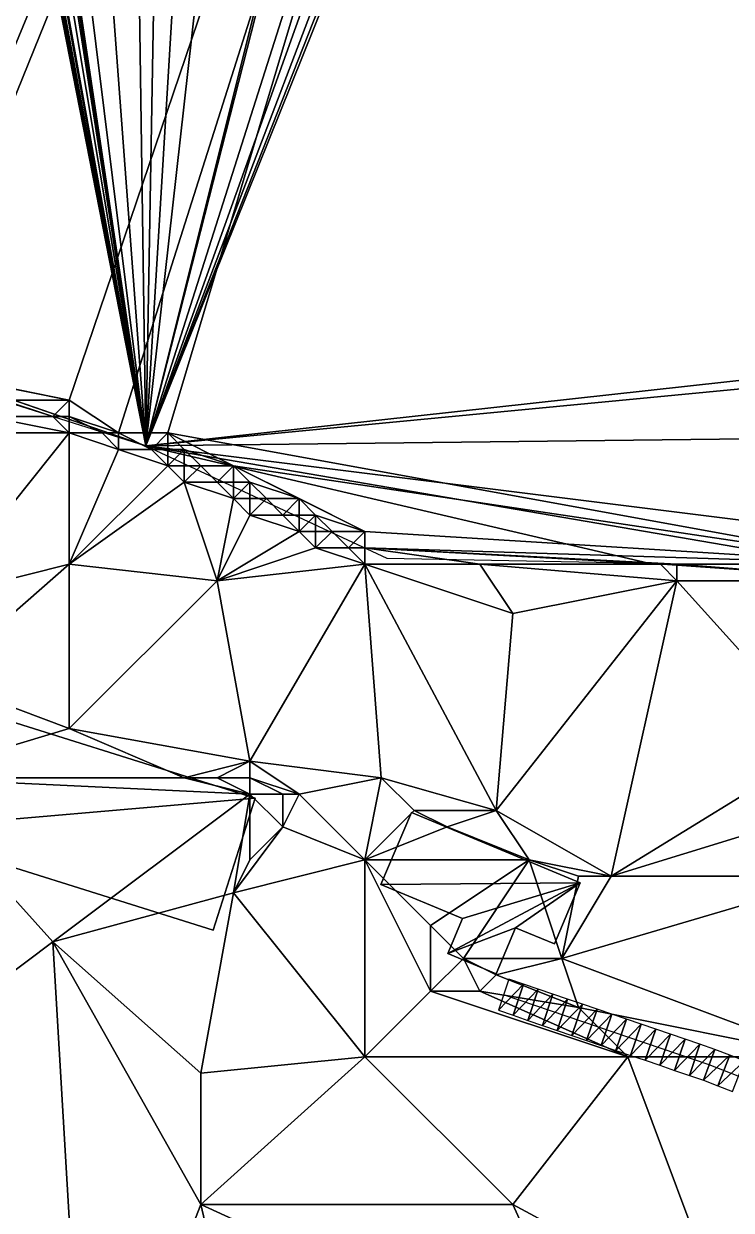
# Model space of a CAD drawing. Header units: metres. Extents: x -1103 to 901, y -902 to 905.
# Drawn here: x 602.5 to 688.6, y -762.7 to -618.2 of the extents above; entities that cross this region are included whole.
import ezdxf

# ---------------------------------------------------------------- set-up
doc = ezdxf.new("R2010")
doc.units = ezdxf.units.M
for name, color, linetype in [('OSM_BUILDING_FOOTPRINTS', 7, 'CONTINUOUS'), ('OSM_BUILDING_ROOFS', 1, 'CONTINUOUS'), ('OSM_BUILDING_WALLS', 8, 'CONTINUOUS'), ('OSM_ROAD_AXES', 2, 'CONTINUOUS'), ('OSM_ROAD_SURFACE', 9, 'CONTINUOUS'), ('OSM_TERRAIN', 3, 'CONTINUOUS'), ('OSM_WATER_OUTLINES', 4, 'CONTINUOUS'), ('OSM_WATER_SURFACE', 5, 'CONTINUOUS')]:
    doc.layers.add(name, color=color, linetype=linetype)

msp = doc.modelspace()

# ---------------------------------------------------------------- linework, layer by layer
at = {"layer": 'OSM_BUILDING_FOOTPRINTS'}
for points in [[(586.46, -716.3, 9.79), (625.53, -728.55, 9.79), (630.64, -712.49, 9.79), (591.57, -700.24, 9.79), (586.46, -716.3, 9.79)], [(645.95, -722.99, 8.49), (655.89, -727.14, 8.49), (654.08, -731.41, 8.49), (659.98, -733.88, 8.49), (662.35, -728.27, 8.49), (667.08, -730.25, 8.49), (670.23, -722.81, 8.49), (649.66, -714.22, 8.49), (645.95, -722.99, 8.49)]]:
    msp.add_polyline3d(points, close=True, dxfattribs=at)
at = {"layer": 'OSM_BUILDING_ROOFS'}
for points in [[(630.64, -712.49, 19.79), (591.57, -700.24, 19.79), (586.46, -716.3, 19.79)], [(630.64, -712.49, 19.79), (586.46, -716.3, 19.79), (625.53, -728.55, 19.79)], [(670.23, -722.81, 18.49), (649.66, -714.22, 18.49), (645.95, -722.99, 18.49)], [(670.23, -722.81, 18.49), (645.95, -722.99, 18.49), (655.89, -727.14, 18.49)], [(670.23, -722.81, 18.49), (655.89, -727.14, 18.49), (654.08, -731.41, 18.49)], [(662.35, -728.27, 18.49), (670.23, -722.81, 18.49), (654.08, -731.41, 18.49)], [(662.35, -728.27, 18.49), (667.08, -730.25, 18.49), (670.23, -722.81, 18.49)], [(654.08, -731.41, 18.49), (659.98, -733.88, 18.49), (662.35, -728.27, 18.49)]]:
    msp.add_3dface(points, dxfattribs=at)
at = {"layer": 'OSM_BUILDING_WALLS'}
for points in [[(630.64, -712.49, 9.79), (591.57, -700.24, 9.79), (591.57, -700.24, 19.79)], [(630.64, -712.49, 9.79), (591.57, -700.24, 19.79), (630.64, -712.49, 19.79)], [(625.53, -728.55, 9.79), (630.64, -712.49, 9.79), (630.64, -712.49, 19.79)], [(625.53, -728.55, 9.79), (630.64, -712.49, 19.79), (625.53, -728.55, 19.79)], [(649.66, -714.22, 8.49), (645.95, -722.99, 8.49), (645.95, -722.99, 18.49)], [(649.66, -714.22, 8.49), (645.95, -722.99, 18.49), (649.66, -714.22, 18.49)], [(670.23, -722.81, 8.49), (649.66, -714.22, 8.49), (649.66, -714.22, 18.49)], [(670.23, -722.81, 8.49), (649.66, -714.22, 18.49), (670.23, -722.81, 18.49)], [(586.46, -716.3, 9.79), (625.53, -728.55, 9.79), (625.53, -728.55, 19.79)], [(586.46, -716.3, 9.79), (625.53, -728.55, 19.79), (586.46, -716.3, 19.79)], [(645.95, -722.99, 8.49), (655.89, -727.14, 8.49), (655.89, -727.14, 18.49)], [(645.95, -722.99, 8.49), (655.89, -727.14, 18.49), (645.95, -722.99, 18.49)], [(667.08, -730.25, 8.49), (670.23, -722.81, 8.49), (670.23, -722.81, 18.49)], [(667.08, -730.25, 8.49), (670.23, -722.81, 18.49), (667.08, -730.25, 18.49)], [(655.89, -727.14, 8.49), (654.08, -731.41, 8.49), (654.08, -731.41, 18.49)], [(655.89, -727.14, 8.49), (654.08, -731.41, 18.49), (655.89, -727.14, 18.49)], [(659.98, -733.88, 8.49), (662.35, -728.27, 8.49), (662.35, -728.27, 18.49)], [(659.98, -733.88, 8.49), (662.35, -728.27, 18.49), (659.98, -733.88, 18.49)], [(662.35, -728.27, 8.49), (667.08, -730.25, 8.49), (667.08, -730.25, 18.49)], [(662.35, -728.27, 8.49), (667.08, -730.25, 18.49), (662.35, -728.27, 18.49)], [(654.08, -731.41, 8.49), (659.98, -733.88, 8.49), (659.98, -733.88, 18.49)], [(654.08, -731.41, 8.49), (659.98, -733.88, 18.49), (654.08, -731.41, 18.49)]]:
    msp.add_3dface(points, dxfattribs=at)
at = {"layer": 'OSM_ROAD_AXES'}
msp.add_polyline3d([(728.44, -833.5, 12.44), (729.97, -817.86, 12.65), (730.26, -796.81, 12.86), (726.86, -783.41, 12.88), (719, -772.21, 12.8), (708.32, -756.61, 12.92), (698.4, -749.83, 12.41), (685.94, -744.97, 11.99), (660.89, -736.43, 11.53)], dxfattribs=at)
at = {"layer": 'OSM_ROAD_SURFACE'}
for points in [[(663.33, -735.15, 11.5), (661.54, -734.54, 11.45), (660.25, -738.33, 11.91)], [(663.33, -735.15, 11.5), (660.25, -738.33, 11.91), (662.04, -738.94, 11.91)], [(665.12, -735.76, 11.55), (663.33, -735.15, 11.5), (662.04, -738.94, 11.91)], [(665.12, -735.76, 11.55), (662.04, -738.94, 11.91), (663.83, -739.55, 11.91)], [(666.9, -736.37, 11.6), (665.12, -735.76, 11.55), (663.83, -739.55, 11.91)], [(666.9, -736.37, 11.6), (663.83, -739.55, 11.91), (665.62, -740.16, 11.9)], [(668.69, -736.98, 11.65), (666.9, -736.37, 11.6), (665.62, -740.16, 11.9)], [(668.69, -736.98, 11.65), (665.62, -740.16, 11.9), (667.4, -740.77, 11.9)], [(670.48, -737.59, 11.71), (668.69, -736.98, 11.65), (667.4, -740.77, 11.9)], [(670.48, -737.59, 11.71), (667.4, -740.77, 11.9), (669.19, -741.38, 11.89)], [(672.27, -738.2, 11.77), (670.48, -737.59, 11.71), (669.19, -741.38, 11.89)], [(672.27, -738.2, 11.77), (669.19, -741.38, 11.89), (670.98, -741.99, 11.89)], [(674.06, -738.81, 11.83), (672.27, -738.2, 11.77), (670.98, -741.99, 11.89)], [(674.06, -738.81, 11.83), (670.98, -741.99, 11.89), (672.77, -742.6, 11.89)], [(675.85, -739.42, 11.86), (674.06, -738.81, 11.83), (672.77, -742.6, 11.89)], [(675.85, -739.42, 11.86), (672.77, -742.6, 11.89), (674.56, -743.21, 11.92)], [(677.64, -740.03, 11.89), (675.85, -739.42, 11.86), (674.56, -743.21, 11.92)], [(677.64, -740.03, 11.89), (674.56, -743.21, 11.92), (676.35, -743.82, 11.96)], [(679.43, -740.64, 11.91), (677.64, -740.03, 11.89), (676.35, -743.82, 11.96)], [(679.43, -740.64, 11.91), (676.35, -743.82, 11.96), (678.14, -744.42, 11.98)], [(681.22, -741.25, 11.94), (679.43, -740.64, 11.91), (678.14, -744.42, 11.98)], [(681.22, -741.25, 11.94), (678.14, -744.42, 11.98), (679.93, -745.03, 11.99)], [(683.01, -741.86, 11.97), (681.22, -741.25, 11.94), (679.93, -745.03, 11.99)], [(683.01, -741.86, 11.97), (679.93, -745.03, 11.99), (681.72, -745.64, 12.01)], [(684.8, -742.47, 12), (683.01, -741.86, 11.97), (681.72, -745.64, 12.01)], [(684.8, -742.47, 12), (681.72, -745.64, 12.01), (683.51, -746.25, 12.03)], [(686.63, -743.09, 12.03), (684.8, -742.47, 12), (683.51, -746.25, 12.03)], [(686.63, -743.09, 12.03), (683.51, -746.25, 12.03), (685.25, -746.85, 12.04)], [(688.45, -743.8, 12.06), (686.63, -743.09, 12.03), (685.25, -746.85, 12.04)], [(688.45, -743.8, 12.06), (685.25, -746.85, 12.04), (686.99, -747.53, 12.06)], [(690.23, -744.5, 12.08), (688.45, -743.8, 12.06), (686.99, -747.53, 12.06)], [(690.23, -744.5, 12.08), (686.99, -747.53, 12.06), (688.77, -748.22, 12.07)]]:
    msp.add_3dface(points, dxfattribs=at)
at = {"layer": 'OSM_TERRAIN'}
for points in [[(720, -334), (284, -194), (454, -620)], [(478, -622), (720, -334), (454, -620)], [(486, -622), (720, -334), (478, -622)], [(486, -624), (720, -334), (486, -622)], [(486, -624), (492, -624), (720, -334)], [(492, -624), (504, -628), (720, -334)], [(510, -630), (720, -334), (504, -628)], [(510, -630), (516, -634), (720, -334)], [(516, -634), (522, -634), (720, -334)], [(542, -642), (720, -334), (522, -634)], [(548, -644), (720, -334), (542, -642)], [(548, -644), (554, -646), (720, -334)], [(554, -646), (564, -652), (720, -334)], [(568, -652), (720, -334), (564, -652)], [(568, -652), (570, -654), (720, -334)], [(574, -654), (720, -334), (570, -654)], [(574, -654), (576, -656), (720, -334)], [(580, -656), (720, -334), (576, -656)], [(580, -656), (582, -658), (720, -334)], [(582, -658), (586, -658), (720, -334)], [(586, -658), (588, -660), (720, -334)], [(608, -664), (720, -334), (588, -660)], [(608, -664), (614, -668), (720, -334)], [(614, -668), (620, -668), (720, -334)], [(620, -668), (708, -684), (720, -334)], [(598, -662), (608, -664), (588, -660)], [(600, -664), (608, -664), (598, -662)], [(598, -666, 6.58), (606, -666, 6.26), (600, -664)], [(606, -666, 6.26), (608, -664), (600, -664)], [(606, -666, 6.26), (608, -666), (608, -664)], [(608, -666), (614, -668), (608, -664)], [(592, -668, 8.11), (608, -668, 7.02), (598, -666, 6.58)], [(608, -668, 7.02), (606, -666, 6.26), (598, -666, 6.58)], [(608, -668, 7.02), (608, -666), (606, -666, 6.26)], [(608, -668, 7.02), (612, -668, 6.63), (608, -666)], [(612, -668, 6.63), (614, -668), (608, -666)], [(608, -684, 8.75), (608, -668, 7.02), (592, -688, 10.38)], [(592, -688, 10.38), (608, -668, 7.02), (592, -668, 8.11)], [(608, -684, 8.75), (614, -670, 6.63), (608, -668, 7.02)], [(608, -668, 7.02), (614, -670, 6.63), (612, -668, 6.63)], [(614, -670, 6.63), (614, -668), (612, -668, 6.63)], [(614, -670, 6.63), (618, -670, 6.21), (614, -668)], [(618, -670, 6.21), (620, -668), (614, -668)], [(618, -670, 6.21), (620, -670), (620, -668)], [(620, -670), (622, -670), (620, -668)], [(622, -670), (628, -672), (620, -668)], [(628, -672), (708, -684), (620, -668)], [(608, -684, 8.75), (620, -672, 6.21), (614, -670, 6.63)], [(620, -672, 6.21), (618, -670, 6.21), (614, -670, 6.63)], [(620, -672, 6.21), (620, -670), (618, -670, 6.21)], [(620, -672, 6.21), (622, -672, 6), (622, -670)], [(620, -672, 6.21), (622, -670), (620, -670)], [(622, -672, 6), (624, -672), (622, -670)], [(624, -672), (628, -672), (622, -670)], [(608, -684, 8.75), (622, -674, 6.21), (620, -672, 6.21)], [(622, -674, 6.21), (622, -672, 6), (620, -672, 6.21)], [(622, -674, 6.21), (626, -674, 5.74), (624, -672)], [(622, -674, 6.21), (624, -672), (622, -672, 6)], [(626, -674, 5.74), (628, -672), (624, -672)], [(626, -674, 5.74), (628, -674), (628, -672)], [(628, -674), (630, -674), (628, -672)], [(630, -674), (636, -676), (628, -672)], [(636, -676), (644, -680), (628, -672)], [(644, -680), (708, -684), (628, -672)], [(626, -686, 7.09), (622, -674, 6.21), (608, -684, 8.75)], [(622, -674, 6.21), (626, -686, 7.09), (628, -676, 5.66)], [(622, -674, 6.21), (628, -676, 5.66), (626, -674, 5.74)], [(628, -676, 5.66), (628, -674), (626, -674, 5.74)], [(628, -676, 5.66), (630, -676, 5.36), (630, -674)], [(628, -676, 5.66), (630, -674), (628, -674)], [(630, -676, 5.36), (632, -676), (630, -674)], [(632, -676), (636, -676), (630, -674)], [(626, -686, 7.09), (630, -678, 5.57), (628, -676, 5.66)], [(630, -678, 5.57), (630, -676, 5.36), (628, -676, 5.66)], [(630, -678, 5.57), (632, -676), (630, -676, 5.36)], [(630, -678, 5.57), (634, -678, 4.94), (632, -676)], [(634, -678, 4.94), (636, -676), (632, -676)], [(634, -678, 4.94), (636, -678), (636, -676)], [(636, -678), (638, -678), (636, -676)], [(636, -676), (638, -678), (644, -680)], [(626, -686, 7.09), (636, -680, 4.84), (630, -678, 5.57)], [(630, -678, 5.57), (636, -680, 4.84), (634, -678, 4.94)], [(636, -680, 4.84), (636, -678), (634, -678, 4.94)], [(636, -680, 4.84), (638, -680, 4.52), (638, -678)], [(636, -680, 4.84), (638, -678), (636, -678)], [(638, -680, 4.52), (640, -680), (638, -678)], [(638, -678), (640, -680), (644, -680)], [(626, -686, 7.09), (638, -682, 4.73), (636, -680, 4.84)], [(638, -682, 4.73), (638, -680, 4.52), (636, -680, 4.84)], [(638, -682, 4.73), (642, -682, 4.1), (640, -680)], [(638, -682, 4.73), (640, -680), (638, -680, 4.52)], [(642, -682, 4.1), (644, -680), (640, -680)], [(642, -682, 4.1), (644, -682), (644, -680)], [(644, -680), (644, -682), (708, -684)], [(626, -686, 7.09), (644, -684, 4.08), (638, -682, 4.73)], [(644, -684, 4.08), (642, -682, 4.1), (638, -682, 4.73)], [(644, -684, 4.08), (644, -682), (642, -682, 4.1)], [(644, -684, 4.08), (658, -684, 2.62), (644, -682)], [(658, -684, 2.62), (680, -684, 1.28), (644, -682)], [(680, -684, 1.28), (682, -684), (644, -682)], [(644, -682), (682, -684), (708, -684)], [(592, -698, 12), (608, -704, 11.93), (608, -684, 8.75)], [(592, -688, 10.38), (592, -698, 12), (608, -684, 8.75)], [(608, -704, 11.93), (626, -686, 7.09), (608, -684, 8.75)], [(630, -708, 10.02), (644, -684, 4.08), (626, -686, 7.09)], [(646, -710, 8.84), (644, -684, 4.08), (630, -708, 10.02)], [(646, -710, 8.84), (660, -714, 8.4), (644, -684, 4.08)], [(644, -684, 4.08), (660, -714, 8.4), (662, -690, 3.21)], [(644, -684, 4.08), (662, -690, 3.21), (658, -684, 2.62)], [(662, -690, 3.21), (682, -686, 1.36), (658, -684, 2.62)], [(658, -684, 2.62), (682, -686, 1.36), (680, -684, 1.28)], [(682, -686, 1.36), (682, -684), (680, -684, 1.28)], [(682, -686, 1.36), (708, -686, 2.53), (682, -684)], [(708, -686, 2.53), (708, -684), (682, -684)], [(608, -704, 11.93), (630, -708, 10.02), (626, -686, 7.09)], [(660, -714, 8.4), (674, -722, 9.72), (682, -686, 1.36)], [(660, -714, 8.4), (682, -686, 1.36), (662, -690, 3.21)], [(674, -722, 9.72), (700, -706, 5.52), (682, -686, 1.36)], [(700, -706, 5.52), (708, -686, 2.53), (682, -686, 1.36)], [(588, -710, 12.1), (608, -704, 11.93), (592, -698, 12)], [(588, -710, 12.1), (622, -710, 12.05), (608, -704, 11.93)], [(608, -704, 11.93), (622, -710, 12.05), (630, -708, 10.02)], [(674, -722, 9.72), (700, -714, 7.64), (700, -706, 5.52)], [(622, -710, 12.05), (626, -710, 11.69), (630, -708, 10.02)], [(626, -710, 11.69), (630, -710, 11.07), (630, -708, 10.02)], [(630, -710, 11.07), (636, -712, 9.99), (630, -708, 10.02)], [(630, -708, 10.02), (636, -712, 9.99), (646, -710, 8.84)], [(590, -742, 11.85), (606, -730, 12), (588, -710, 12.1)], [(606, -730, 12), (630, -712, 11.94), (588, -710, 12.1)], [(630, -712, 11.94), (622, -710, 12.05), (588, -710, 12.1)], [(622, -710, 12.05), (630, -712, 11.94), (626, -710, 11.69)], [(630, -712, 11.94), (630, -710, 11.07), (626, -710, 11.69)], [(630, -712, 11.94), (634, -712, 10.44), (630, -710, 11.07)], [(634, -712, 10.44), (636, -712, 9.99), (630, -710, 11.07)], [(644, -720, 10.6), (646, -710, 8.84), (636, -712, 9.99)], [(644, -720, 10.6), (650, -714, 10.56), (646, -710, 8.84)], [(650, -714, 10.56), (660, -714, 8.4), (646, -710, 8.84)], [(606, -730, 12), (628, -724, 12.02), (630, -712, 11.94)], [(628, -724, 12.02), (630, -720, 11.79), (630, -712, 11.94)], [(630, -720, 11.79), (634, -716, 10.67), (630, -712, 11.94)], [(634, -716, 10.67), (634, -712, 10.44), (630, -712, 11.94)], [(634, -716, 10.67), (644, -720, 10.6), (636, -712, 9.99)], [(634, -716, 10.67), (636, -712, 9.99), (634, -712, 10.44)], [(644, -720, 10.6), (654, -716, 10.67), (650, -714, 10.56)], [(654, -716, 10.67), (660, -714, 8.4), (650, -714, 10.56)], [(654, -716, 10.67), (664, -720, 10.62), (660, -714, 8.4)], [(664, -720, 10.62), (674, -722, 9.72), (660, -714, 8.4)], [(702, -722, 9.9), (700, -714, 7.64), (674, -722, 9.72)], [(628, -724, 12.02), (634, -716, 10.67), (630, -720, 11.79)], [(628, -724, 12.02), (644, -720, 10.6), (634, -716, 10.67)], [(644, -720, 10.6), (664, -720, 10.62), (654, -716, 10.67)], [(644, -744, 12.99), (644, -720, 10.6), (628, -724, 12.02)], [(644, -744, 12.99), (652, -736, 12), (644, -720, 10.6)], [(652, -736, 12), (652, -728, 10.95), (644, -720, 10.6)], [(652, -728, 10.95), (664, -720, 10.62), (644, -720, 10.6)], [(656, -732, 10.68), (664, -720, 10.62), (652, -728, 10.95)], [(656, -732, 10.68), (668, -732, 10.82), (664, -720, 10.62)], [(668, -732, 10.82), (670, -722, 10.52), (664, -720, 10.62)], [(670, -722, 10.52), (674, -722, 9.72), (664, -720, 10.62)], [(700, -744, 12.11), (702, -722, 9.9), (668, -732, 10.82)], [(668, -732, 10.82), (674, -722, 9.72), (670, -722, 10.52)], [(668, -732, 10.82), (702, -722, 9.9), (674, -722, 9.72)], [(624, -746, 12.91), (628, -724, 12.02), (606, -730, 12)], [(624, -746, 12.91), (644, -744, 12.99), (628, -724, 12.02)], [(656, -732, 10.68), (652, -728, 10.95), (652, -736, 12)], [(610, -798, 11.83), (606, -730, 12), (590, -742, 11.85)], [(610, -798, 11.83), (624, -762, 12.84), (606, -730, 12)], [(624, -762, 12.84), (624, -746, 12.91), (606, -730, 12)], [(652, -736, 12), (658, -736, 11.47), (656, -732, 10.68)], [(658, -736, 11.47), (660, -734, 11.35), (656, -732, 10.68)], [(660, -734, 11.35), (668, -732, 10.82), (656, -732, 10.68)], [(670, -738, 11.73), (668, -732, 10.82), (660, -734, 11.35)], [(670, -738, 11.73), (700, -744, 12.11), (668, -732, 10.82)], [(658, -736, 11.47), (670, -738, 11.73), (660, -734, 11.35)], [(676, -744, 11.91), (652, -736, 12), (644, -744, 12.99)], [(676, -744, 11.91), (658, -736, 11.47), (652, -736, 12)], [(658, -736, 11.47), (676, -744, 11.91), (670, -738, 11.73)], [(676, -744, 11.91), (700, -744, 12.11), (670, -738, 11.73)], [(590, -754, 11.99), (610, -798, 11.83), (590, -742, 11.85)], [(662, -762, 12.92), (644, -744, 12.99), (624, -762, 12.84)], [(624, -762, 12.84), (644, -744, 12.99), (624, -746, 12.91)], [(644, -744, 12.99), (662, -762, 12.92), (676, -744, 11.91)], [(662, -762, 12.92), (688, -776, 12.08), (676, -744, 11.91)], [(688, -776, 12.08), (700, -744, 12.11), (676, -744, 11.91)], [(688, -776, 12.08), (698, -750, 12.44), (700, -744, 12.11)], [(688, -776, 12.08), (700, -778, 12.88), (698, -750, 12.44)], [(610, -798, 11.83), (590, -754, 11.99), (572, -780, 11.94)], [(632, -796, 11.02), (624, -762, 12.84), (610, -798, 11.83)], [(632, -796, 11.02), (672, -784, 11.91), (624, -762, 12.84)], [(672, -784, 11.91), (662, -762, 12.92), (624, -762, 12.84)], [(662, -762, 12.92), (672, -784, 11.91), (688, -776, 12.08)]]:
    msp.add_3dface(points, dxfattribs=at)
at = {"layer": 'OSM_WATER_OUTLINES'}
msp.add_polyline3d([(440.61, -618.92, 1), (480.79, -622.3, 1), (522.74, -636.88, 1), (568.39, -654.11, 1), (617.31, -669.57, 1), (646.66, -683.27, 1), (678.53, -683.86, 1), (716.04, -686.51, 1), (733.98, -684.16, 1), (833.89, -667.07, 1), (894.08, -643.08, 1), (900, -638.45, 1), (900, 33.02, 1)], dxfattribs=at)
at = {"layer": 'OSM_WATER_SURFACE'}
for points in [[(617.31, -669.57, 1), (900, -638.45, 1), (900, 33.02, 1)], [(617.31, -669.57, 1), (900, 33.02, 1), (888.36, 17.13, 1)], [(617.31, -669.57, 1), (888.36, 17.13, 1), (873.42, 2.98, 1)], [(617.31, -669.57, 1), (873.42, 2.98, 1), (853.01, -11.08, 1)], [(617.31, -669.57, 1), (853.01, -11.08, 1), (820.91, -29.6, 1)], [(617.31, -669.57, 1), (820.91, -29.6, 1), (774.43, -53.44, 1)], [(480.79, -622.3, 1), (617.31, -669.57, 1), (495.32, -47.39, 1)], [(617.31, -669.57, 1), (497.17, -51.58, 1), (495.32, -47.39, 1)], [(617.31, -669.57, 1), (499.76, -54.9, 1), (497.17, -51.58, 1)], [(617.31, -669.57, 1), (774.43, -53.44, 1), (771.66, -52.29, 1)], [(617.31, -669.57, 1), (771.66, -52.29, 1), (682.09, -92, 1)], [(617.31, -669.57, 1), (502.58, -57.7, 1), (499.76, -54.9, 1)], [(617.31, -669.57, 1), (506.58, -61.52, 1), (502.58, -57.7, 1)], [(617.31, -669.57, 1), (508.66, -65.65, 1), (506.58, -61.52, 1)], [(617.31, -669.57, 1), (518.29, -78.39, 1), (508.66, -65.65, 1)], [(617.31, -669.57, 1), (524.82, -82.86, 1), (518.29, -78.39, 1)], [(617.31, -669.57, 1), (527.58, -85.43, 1), (524.82, -82.86, 1)], [(617.31, -669.57, 1), (530.37, -89.66, 1), (527.58, -85.43, 1)], [(617.31, -669.57, 1), (546.45, -99.89, 1), (530.37, -89.66, 1)], [(617.31, -669.57, 1), (682.09, -92, 1), (651.7, -101.29, 1)], [(617.31, -669.57, 1), (575.43, -108.58, 1), (546.45, -99.89, 1)], [(617.31, -669.57, 1), (651.7, -101.29, 1), (627.24, -108.8, 1)], [(617.31, -669.57, 1), (609.24, -110.49, 1), (575.43, -108.58, 1)], [(617.31, -669.57, 1), (627.24, -108.8, 1), (609.24, -110.49, 1)], [(480.79, -622.3, 1), (522.74, -636.88, 1), (617.31, -669.57, 1)], [(522.74, -636.88, 1), (568.39, -654.11, 1), (617.31, -669.57, 1)], [(617.31, -669.57, 1), (894.08, -643.08, 1), (900, -638.45, 1)], [(617.31, -669.57, 1), (833.89, -667.07, 1), (894.08, -643.08, 1)], [(617.31, -669.57, 1), (733.98, -684.16, 1), (833.89, -667.07, 1)], [(617.31, -669.57, 1), (646.66, -683.27, 1), (678.53, -683.86, 1)], [(617.31, -669.57, 1), (678.53, -683.86, 1), (716.04, -686.51, 1)], [(617.31, -669.57, 1), (716.04, -686.51, 1), (733.98, -684.16, 1)]]:
    msp.add_3dface(points, dxfattribs=at)

doc.saveas('drawing.dxf')
